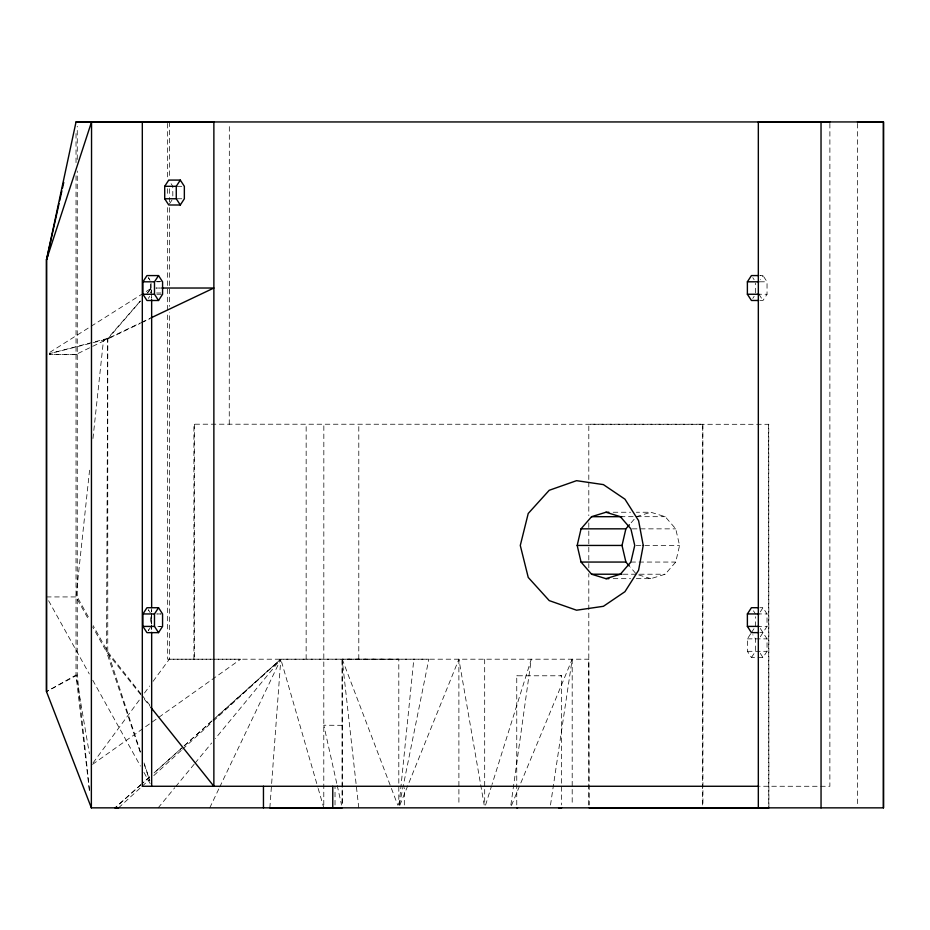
<?xml version="1.0" encoding="UTF-8"?>
<svg xmlns="http://www.w3.org/2000/svg" width="930" height="930" viewBox="0 0 930 930"><rect width="100%" height="100%" fill="white"/><g stroke="black" fill="none" stroke-linecap="round" stroke-linejoin="round"><path stroke-width="0.7" stroke-dasharray="4.65 3.49" d="M76.028 175.712L76.016 675.017L89.547 792.139M76.028 162.645L76.028 130.677M89.524 790.523L77.26 675.017L77.26 171.039M77.26 159.483L77.26 126.259M147.823 292.415L151.648 288.044L151.66 292.392L151.648 288.044L46.512 354.446M172.817 195.998L172.794 186.302L168.76 180.083M193.905 659.196L193.905 424.196L768.75 424.301L768.889 807.868M229.257 424.301L229.326 123.411M306.144 659.196L306.156 424.196M323.791 804.95L323.838 424.196M335.021 804.996L335.021 786.269M399.377 805.031L428.846 659.196L342.159 659.172L342.194 804.985L342.159 659.172L280.814 659.196L213.017 719.994L280.814 659.184L317.769 787.047M358.794 659.172L358.794 424.208M404.318 804.973L404.318 787.698M516.755 804.915L516.755 675.785L517.522 675.785L561.615 675.785L561.615 804.915M588.806 804.985L588.806 573.612M702.615 804.985L702.743 424.231L588.806 424.208L588.806 480.775M760.298 628.471L767.041 638.863L767.041 651.314L762.995 657.545L751.44 657.545L747.394 651.314L747.394 638.863L750.766 633.667M755.462 626.402L755.462 616.706M755.486 292.88L755.474 283.185M760.298 636.783L767.029 626.402L767.029 613.94L762.995 607.709L760.101 607.709M760.101 300.483L762.995 300.483L767.041 294.252L767.041 281.802L762.995 275.571L760.101 275.571L762.995 275.571L760.31 279.721M829.886 123.411L829.874 786.28L759.752 786.257M140.186 301.18L107.741 338.392L106.52 651.849L140.604 753.346M269.851 807.856L280.814 659.184L212.505 721.785M399.098 804.973L413.827 659.184M89.571 470.208L76.016 596.932L89.187 620.647M92.965 438.518L103.439 340.601L140.488 322.85M510.884 805.008L531.274 659.207L492.028 784.467M550.502 805.008L572.194 659.207L510.489 807.868M636.353 578.669L650.814 578.669L665.194 574.217L675.715 562.057L679.574 545.445L675.726 528.856L665.183 516.685L650.814 512.244L636.353 512.244M485.553 805.113L491.586 785.838M399.888 805.182L458.885 659.207L484.193 805.008M209.762 807.856L219.108 788.291M219.736 786.989L280.814 659.196L215.342 738.548M169.434 203.949L172.143 199.811M148.323 298.425L149.672 296.344M752.788 298.414L754.125 296.333M760.298 611.87L762.995 607.709M751.428 632.621L754.788 627.436M751.44 657.545L755.486 651.314L755.486 638.863L752.788 634.702M93.081 762.879L141.081 697.651M144.51 692.99L149.649 685.991M153.078 681.341L169.365 659.207L169.365 312.166M158.17 807.856L174.77 787.733M175.689 786.617L194.126 764.262M195.056 763.146L211.656 743.024M77.26 354.446L49.302 354.446L76.028 354.446L107.752 338.985L140.453 301.041M146.987 293.462L151.66 288.044M631.144 522.765L634.655 518.707M118.575 807.856L140.988 787.315M142.058 786.338L149.532 779.491M153.799 775.573L181.548 750.15M182.617 749.173L211.436 722.761M92.535 764.379L240.672 659.207L167.656 659.196L167.656 312.154M77.26 675.017L46.512 691.618L76.016 675.017L89.408 753.765M107.741 338.392L49.29 353.714L107.752 338.985L140.105 323.454M141.395 322.826L150.462 318.478M141.802 322.233L149.66 318.502M636.411 516.685L650.814 512.244M177.153 186.314L182.931 186.314M177.153 198.764L182.931 198.764M156.542 281.383L162.32 281.383M156.798 281.813L159.681 281.813M759.81 281.802L767.041 281.802M155.984 288.044L160.332 288.033L156.007 288.044M156.542 292.997L160.878 292.985M156.798 294.264L162.576 294.264M756.915 294.252L767.041 294.264M613.207 512.244L630.563 512.244M620.345 516.685L665.183 516.685M632.33 528.856L675.726 528.856M636.19 545.445L643.421 545.445M644.862 545.445L679.574 545.445M630.865 562.057L675.715 562.057M623.251 574.217L665.194 574.217M613.207 578.669L630.563 578.669M46.5 596.932L77.26 596.932L89.733 619.392M161.123 613.963L156.786 613.963L161.006 613.986M756.915 613.94L767.029 613.94M162.564 626.413L156.786 626.413L161.018 626.448M756.915 626.402L767.029 626.402M760.101 632.621L762.995 632.633M747.394 638.863L767.041 638.863M747.394 651.314L767.041 651.314M169.365 659.207L588.818 659.196L589.143 804.996M516.755 675.785L517.522 675.785M358.771 807.856L342.159 659.172L398.807 659.184L398.807 804.973M342.182 725.33L323.803 725.226L336.893 784.048M650.814 578.669L636.411 574.217L630.284 567.126M140.802 694.768L106.52 651.849L92.663 626.89M144.406 699.29L149.823 706.068M141.023 693.989L107.752 651.837L93.198 625.634M141.93 695.129L150.021 705.382M752.777 277.651L754.137 279.732M758.95 294.252L762.995 300.483M753.44 610.824L755.462 613.94M760.298 653.395L762.995 657.545M148.509 277.907L150.021 280.232M148.323 277.663L149.672 279.732M48.604 600.722L89.268 673.936M92.767 680.237L140.442 766.076M143.941 772.388L150.253 783.746M342.194 659.091L397.773 805.159M144.29 764.321L149.811 780.782L144.045 762.949M140.453 751.975L107.752 651.837L107.752 338.985M318.165 788.408L323.791 807.891M337.206 785.455L341.566 805.055M768.657 424.208L768.761 807.868M702.848 424.278L702.941 805.171M857.413 123.399L857.448 804.962M588.806 482.228L588.806 515.65M588.806 522.846L588.806 567.846M572.194 659.207L572.194 804.985M484.681 659.207L484.693 804.973M458.885 659.207L458.897 804.973M194.475 424.301L194.475 659.196M169.365 121.958L169.365 178.583M169.365 188.755L169.365 196.009M169.365 197.462L169.365 201.822M169.365 207.623L169.365 306.365M167.656 123.388L167.656 178.56M167.656 188.732L167.656 195.986M167.656 207.599L167.656 310.701M151.02 283.197L151.02 292.88M150.765 284.289L150.776 292.997M151.02 616.73L151.02 623.646L151.044 616.73M151.66 625.041L151.66 630.854L151.66 625.03M151.66 613.416L151.66 623.588L151.648 613.416M151.66 609.057L151.66 611.963L151.648 609.057M151.66 293.845L151.66 298.204L151.648 293.845M150.346 627.448L148.323 630.563L150.369 627.459M140.941 784.653L115.122 807.821L140.918 784.664M149.556 776.934L142.023 783.688L149.532 776.934M181.827 747.976L153.857 773.074L181.815 747.987M211.959 720.959L182.908 747.011L211.947 720.959M561.615 675.785L560.86 675.796L561.615 675.785M150.346 612.917L148.323 609.801L150.381 612.928"/><path stroke-width="1.4" d="M91.361 807.856L46.5 691.618L46.512 259.761L76.028 121.958L91.547 121.935L91.361 807.845L883.465 807.856L883.477 121.946L857.413 121.946M142.313 121.958L142.313 786.269L758.706 786.269M142.929 626.413L142.929 613.951L146.975 607.732L158.53 607.732L162.564 613.963L162.564 626.413L158.53 632.644L146.975 632.644L142.929 626.413L154.485 626.413L158.53 632.644M154.485 626.413L154.485 613.963L158.53 607.732M164.715 198.764L164.715 186.302L168.76 180.083L180.304 180.083L184.349 186.314L184.349 198.764L180.304 204.995L168.76 204.995L164.715 198.764L176.27 198.764L180.304 204.995M176.27 198.764L176.27 186.314L180.304 180.083M263.457 807.856L263.457 786.257M332.766 807.868L332.766 786.269M758.659 632.621L751.428 632.621L747.383 626.402L747.383 613.94L751.428 607.709L758.659 607.709M758.659 300.483L751.428 300.483L747.383 294.252L747.383 281.802L751.428 275.571L758.659 275.571M758.322 807.868L758.334 121.958L829.886 121.958M883.465 807.856L883.477 121.946L76.028 121.958M59.055 203.507L46.512 259.761L46.5 691.618M59.683 200.694L61.88 190.848M62.508 188.034L63.763 182.408M608.871 578.669L605.976 578.669L591.573 574.217L581.064 562.057L577.193 545.445L581.041 528.845L591.573 516.685L605.976 512.244L608.871 512.244M629.401 566.103L625.902 562.057L622.031 545.445L625.878 528.833L629.389 524.787M47.849 255.622L46.512 259.761L91.547 121.935M142.941 281.813L146.975 275.582L158.53 275.582L162.576 281.813L162.576 294.264L158.53 300.495L146.975 300.495L142.941 294.264L142.941 281.813L154.485 281.813L158.53 275.582M150.974 317.874L213.865 288.021L161.774 288.033M605.976 578.669L620.356 574.217L630.865 562.057L634.737 545.445L630.889 528.856L620.345 516.685L605.976 512.244M768.889 807.868L589.155 807.868M342.194 807.868L269.851 807.856M516.755 807.821L517.522 807.821M561.615 807.821L558.605 807.821M91.373 121.935L77.26 121.935L213.877 121.946L213.865 786.257L150.718 707.195M164.715 186.302L176.27 186.314M747.383 281.802L758.95 281.802M142.941 294.264L154.485 294.264L158.53 300.495M747.383 294.252L758.95 294.252M591.573 516.685L621.949 516.685M581.041 528.845L625.878 528.833M577.193 545.445L622.031 545.445M581.064 562.057L625.902 562.057M591.573 574.217L621.949 574.217M142.929 613.951L154.485 613.963M747.383 613.94L758.95 613.94M747.383 626.402L758.95 626.402M821.027 121.958L821.051 807.868M154.485 281.813L154.485 294.264M151.648 299.658L151.648 607.604M151.66 632.295L151.66 786.269M643.235 545.445L638.585 570.23L624.937 591.701L603.407 606.302L576.553 610.208L549.235 600.606L528.24 577.437L520.288 545.468L528.228 513.476L549.223 490.284L576.553 480.671L603.396 484.611L624.948 499.178L638.585 520.649L643.235 545.445M115.122 807.821L118.575 807.856L115.088 807.821"/></g></svg>
